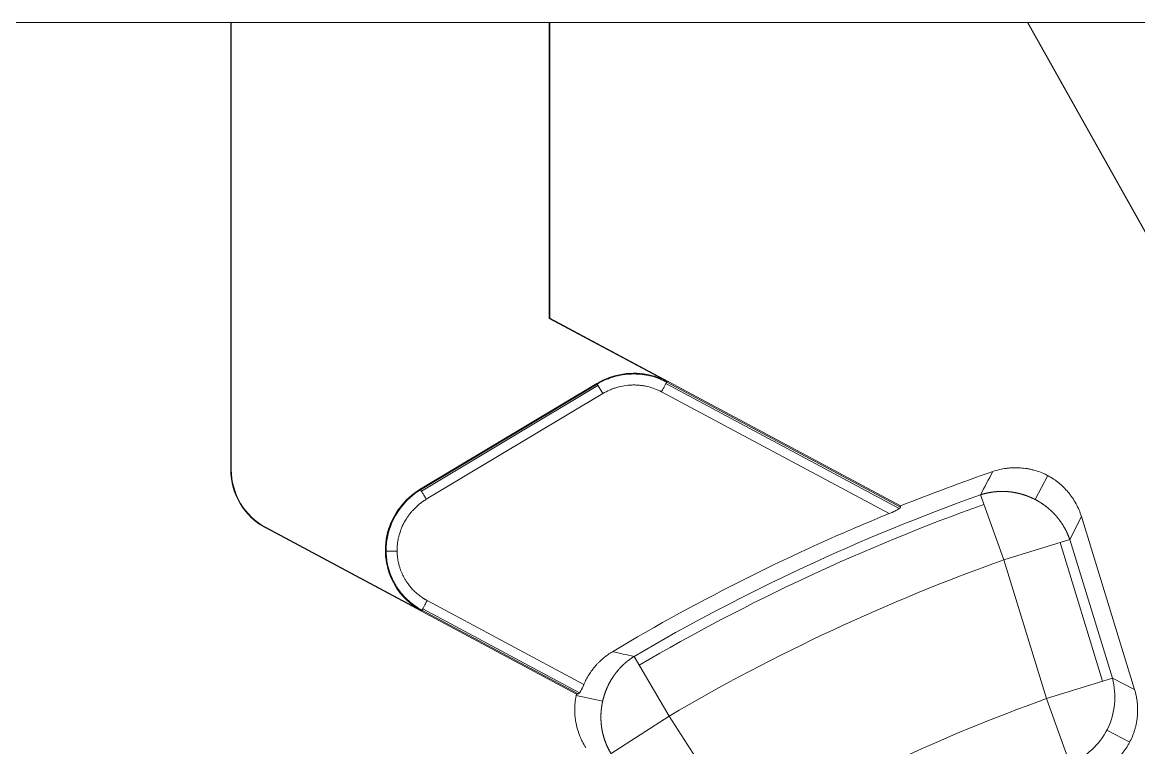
# Model space of a CAD drawing. Header units: millimetres. Extents: x 473 to 1051, y 289 to 609.
# Drawn here: x 530.4 to 600.4, y 563.7 to 609.2 of the extents above; entities that cross this region are included whole.
import ezdxf

# ---------------------------------------------------------------- set-up
doc = ezdxf.new("R2010")
doc.units = ezdxf.units.MM
doc.layers.add('core', color=7, linetype='Continuous', lineweight=20)

msp = doc.modelspace()

# ---------------------------------------------------------------- linework, layer by layer
at = {"layer": 'core', "lineweight": 18}
for p, q in [((503.422, 609.219), (543.497, 609.219)), ((543.497, 609.219), (543.524, 609.219)), ((543.497, 581.166), (543.497, 609.219)), ((563.471, 609.219), (543.524, 609.219)), ((543.524, 609.219), (543.524, 581.182)), ((563.471, 609.219), (563.497, 609.219)), ((563.471, 590.653), (563.471, 609.219)), ((563.497, 609.219), (593.466, 609.219)), ((563.497, 609.219), (563.497, 590.669)), ((593.491, 609.219), (593.461, 609.219)), ((612.054, 576.034), (593.462, 609.217)), ((616.356, 609.219), (593.491, 609.219)), ((593.491, 609.219), (603.944, 590.563)), ((563.497, 590.669), (563.471, 590.653)), ((570.865, 586.697), (563.471, 590.653)), ((563.497, 590.669), (585.499, 578.895)), ((555.379, 579.947), (566.443, 586.575)), ((596.845, 578.232), (600.177, 567.391)), ((565.172, 567.089), (545.682, 577.519)), ((545.708, 577.535), (555.47, 572.311))]:
    msp.add_line(p, q, dxfattribs=at)
at = {"layer": 'core', "lineweight": 13}
for p, q in [((566.467, 586.534), (555.403, 579.906)), ((555.456, 579.818), (566.52, 586.446)), ((566.443, 586.575), (566.467, 586.534)), ((566.467, 586.534), (566.822, 585.942)), ((584.779, 578.414), (570.509, 586.051)), ((585.423, 578.736), (570.787, 586.568)), ((585.494, 578.813), (570.834, 586.658)), ((566.822, 585.942), (555.757, 579.314)), ((543.524, 581.182), (543.497, 581.166)), ((593.942, 579.299), (594.733, 580.801)), ((555.403, 579.906), (555.379, 579.947)), ((544.11, 579.056), (544.084, 579.04)), ((591.974, 575.513), (590.519, 579.595)), ((596.845, 578.232), (596.115, 576.786)), ((545.682, 577.519), (545.708, 577.535)), ((591.974, 575.513), (596.115, 576.786)), ((595.503, 576.598), (598.176, 567.901)), ((598.789, 568.089), (596.115, 576.786)), ((553.925, 576.066), (553.237, 576.05)), ((594.647, 566.816), (591.974, 575.513)), ((555.813, 572.964), (565.641, 567.704)), ((555.482, 572.359), (565.288, 567.111)), ((555.532, 572.448), (565.374, 567.181)), ((570.979, 565.723), (568.787, 569.461)), ((598.789, 568.089), (594.647, 566.816)), ((598.789, 568.089), (600.177, 567.391)), ((565.157, 567.02), (566.818, 566.656)), ((596.116, 562.739), (594.647, 566.816)), ((567.341, 563.369), (570.979, 565.723)), ((570.979, 565.723), (575.923, 558.085)), ((598.438, 564.841), (599.873, 564.085))]:
    msp.add_line(p, q, dxfattribs=at)
at = {"layer": 'core', "lineweight": 18}
for radius, start, end in [(128.942, 109.07873, 111.82405), (128.766, 112.20087, 120.8372)]:
    msp.add_arc((633.434, 459.195), radius, start, end, dxfattribs=at)
at = {"layer": 'core', "lineweight": 13}
for radius, start, end in [(127.82, 109.61792, 120.38209), (127.179, 109.61792, 120.38208), (123.487, 109.61792, 120.38208), (114.397, 109.81924, 120.18076)]:
    msp.add_arc((633.434, 459.195), radius, start, end, dxfattribs=at)
at = {"layer": 'core', "lineweight": 18}
for centre in [(547.762, 581.243), (547.788, 581.259)]:
    msp.add_ellipse(centre, major_axis=(-3.678, -2.203), ratio=0.979522, start_param=5.752547, end_param=6.813824, dxfattribs=at)
for points, knots in [([(566.443, 586.575), (567.446, 587.175), (569.089, 587.43), (570.53, 586.874), (570.861, 586.695), (570.863, 586.694)], [0, 0, 0, 0, 0.753621, 0.998169, 1, 1, 1, 1]), ([(596.845, 578.232), (596.802, 578.372), (596.752, 578.508), (596.639, 578.774), (596.513, 579.034), (596.363, 579.281), (596.261, 579.432), (596.24, 579.462), (596.197, 579.521), (596.176, 579.55), (596.11, 579.638), (596.065, 579.695), (595.925, 579.862), (595.73, 580.075), (595.515, 580.268), (595.346, 580.404), (595.288, 580.448), (595.2, 580.513), (595.17, 580.534), (595.11, 580.575), (595.079, 580.595), (594.926, 580.695), (594.675, 580.84), (594.28, 581.015), (594.004, 581.104), (593.793, 581.161), (593.722, 581.178), (593.579, 581.208), (593.508, 581.222), (593.293, 581.257), (593.006, 581.289), (592.716, 581.294), (592.498, 581.287), (592.425, 581.282), (592.28, 581.27), (592.207, 581.263), (591.991, 581.234), (591.848, 581.208), (591.565, 581.141), (591.425, 581.101), (591.287, 581.054)], [0, 0, 0, 0, 0.0625, 0.0625, 0.125, 0.1875, 0.1875, 0.203125, 0.203125, 0.21875, 0.21875, 0.25, 0.25, 0.3125, 0.375, 0.375, 0.40625, 0.40625, 0.421875, 0.421875, 0.4375, 0.4375, 0.5, 0.5625, 0.625, 0.625, 0.65625, 0.65625, 0.6875, 0.6875, 0.75, 0.8125, 0.8125, 0.84375, 0.84375, 0.875, 0.875, 0.9375, 0.9375, 1, 1, 1, 1]), ([(555.472, 572.314), (555.468, 572.316), (554.78, 572.686), (553.325, 574.051), (552.864, 577.337), (554.376, 579.346), (555.379, 579.947)], [0, 0, 0, 0, 0.001322, 0.253466, 0.626733, 1, 1, 1, 1]), ([(555.403, 579.906), (554.913, 579.612), (554.485, 579.221), (553.799, 578.312), (553.54, 577.793), (553.351, 577.106), (553.32, 576.967), (553.272, 576.685), (553.255, 576.543), (553.236, 576.257), (553.234, 576.113), (553.244, 575.825), (553.256, 575.682), (553.314, 575.255), (553.38, 574.975), (553.52, 574.569), (553.574, 574.436), (553.695, 574.176), (553.763, 574.048), (553.837, 573.925)], [0, 0, 0, 0, 0.25, 0.25, 0.5, 0.5, 0.5625, 0.5625, 0.625, 0.625, 0.6875, 0.6875, 0.75, 0.75, 0.875, 0.875, 0.9375, 0.9375, 1, 1, 1, 1]), ([(555.814, 572.965), (555.804, 572.97), (555.785, 572.981), (555.754, 572.998), (555.72, 573.017), (555.684, 573.038), (555.646, 573.06), (555.605, 573.085), (555.527, 573.135), (555.435, 573.197), (555.286, 573.306), (555.117, 573.444), (554.952, 573.602), (554.828, 573.737), (554.739, 573.841), (554.654, 573.948), (554.586, 574.042), (554.532, 574.121), (554.487, 574.189), (554.441, 574.264), (554.392, 574.346), (554.342, 574.436), (554.281, 574.554), (554.214, 574.698), (554.146, 574.869), (554.095, 575.018), (554.055, 575.15), (554.023, 575.273), (553.992, 575.416), (553.963, 575.58), (553.941, 575.756), (553.928, 575.937), (553.924, 576.088), (553.926, 576.212), (553.93, 576.311), (553.937, 576.42), (553.949, 576.539), (553.968, 576.689), (554, 576.867), (554.042, 577.042), (554.086, 577.194), (554.129, 577.324), (554.174, 577.446), (554.242, 577.609), (554.361, 577.856), (554.498, 578.085), (554.622, 578.264), (554.696, 578.365), (554.798, 578.494), (554.931, 578.646), (555.049, 578.766), (555.136, 578.848), (555.18, 578.889), (555.225, 578.928), (555.27, 578.967), (555.316, 579.005), (555.363, 579.043), (555.41, 579.079), (555.458, 579.115), (555.506, 579.15), (555.555, 579.185), (555.605, 579.218), (555.655, 579.251), (555.706, 579.283), (555.74, 579.304), (555.757, 579.314)], [0, 0, 0, 0, 0.004174, 0.008751, 0.013731, 0.019116, 0.024905, 0.031098, 0.037696, 0.06094, 0.074225, 0.109676, 0.145348, 0.163145, 0.180911, 0.198642, 0.21634, 0.225812, 0.236262, 0.24769, 0.260095, 0.27348, 0.287851, 0.311591, 0.335363, 0.359169, 0.372864, 0.38924, 0.40831, 0.43009, 0.453679, 0.477295, 0.500906, 0.512437, 0.525297, 0.53948, 0.554979, 0.571787, 0.598404, 0.624989, 0.642069, 0.659825, 0.678258, 0.692734, 0.728309, 0.784984, 0.796362, 0.812681, 0.833944, 0.860161, 0.891343, 0.899085, 0.906828, 0.914574, 0.922323, 0.930074, 0.937828, 0.945586, 0.953346, 0.961111, 0.968879, 0.976652, 0.984429, 0.992212, 1, 1, 1, 1]), ([(584.779, 578.414), (584.822, 578.432), (584.864, 578.449), (584.947, 578.485), (584.988, 578.503), (585.048, 578.531), (585.068, 578.54), (585.108, 578.559), (585.127, 578.569), (585.184, 578.597), (585.221, 578.615), (585.272, 578.643), (585.289, 578.652), (585.321, 578.67), (585.336, 578.679), (585.379, 578.706), (585.405, 578.722), (585.437, 578.746), (585.447, 578.754), (585.463, 578.768), (585.477, 578.781), (585.486, 578.793), (585.491, 578.801), (585.492, 578.804), (585.493, 578.809), (585.494, 578.811), (585.494, 578.813)], [0, 0, 0, 0, 0.125, 0.125, 0.25, 0.25, 0.3125, 0.3125, 0.375, 0.375, 0.5, 0.5, 0.5625, 0.5625, 0.625, 0.625, 0.75, 0.75, 0.8125, 0.8125, 0.875, 0.9375, 0.9375, 0.96875, 0.96875, 1, 1, 1, 1]), ([(553.837, 573.925), (553.935, 573.76), (554.046, 573.603), (554.287, 573.304), (554.417, 573.164), (554.834, 572.769), (555.147, 572.543), (555.483, 572.362)], [0, 0, 0, 0, 0.25, 0.25, 0.5, 0.5, 1, 1, 1, 1]), ([(565.641, 567.704), (565.687, 567.811), (565.737, 567.916), (565.844, 568.12), (565.959, 568.319), (566.153, 568.603), (566.298, 568.783), (566.393, 568.892), (566.412, 568.914), (566.451, 568.957), (566.471, 568.978), (566.531, 569.042), (566.571, 569.083), (566.695, 569.204), (566.865, 569.359), (567.137, 569.57), (567.33, 569.696), (567.429, 569.755)], [0, 0, 0, 0, 0.125, 0.125, 0.25, 0.375, 0.5, 0.5, 0.53125, 0.53125, 0.5625, 0.5625, 0.625, 0.625, 0.75, 0.875, 1, 1, 1, 1]), ([(565.288, 567.111), (565.299, 567.114), (565.311, 567.119), (565.329, 567.133), (565.335, 567.138), (565.345, 567.147), (565.348, 567.15), (565.355, 567.158), (565.358, 567.161), (565.375, 567.181), (565.389, 567.2), (565.411, 567.233), (565.418, 567.244), (565.433, 567.269), (565.44, 567.282), (565.464, 567.323), (565.479, 567.353), (565.503, 567.4), (565.511, 567.416), (565.523, 567.441), (565.527, 567.45), (565.535, 567.467), (565.54, 567.476), (565.56, 567.519), (565.576, 567.555), (565.601, 567.61), (565.609, 567.629), (565.625, 567.666), (565.633, 567.685), (565.641, 567.704)], [0, 0, 0, 0, 0.125, 0.125, 0.1875, 0.1875, 0.21875, 0.21875, 0.25, 0.25, 0.375, 0.375, 0.4375, 0.4375, 0.5, 0.5, 0.625, 0.625, 0.6875, 0.6875, 0.71875, 0.71875, 0.75, 0.75, 0.875, 0.875, 0.9375, 0.9375, 1, 1, 1, 1]), ([(597.466, 562.028), (597.598, 562.074), (597.726, 562.126), (597.977, 562.242), (598.221, 562.37), (598.452, 562.52), (598.621, 562.641), (598.677, 562.683), (598.759, 562.748), (598.786, 562.77), (598.84, 562.814), (598.866, 562.837), (598.997, 562.95), (599.197, 563.141), (599.378, 563.349), (599.548, 563.566), (599.629, 563.678), (599.722, 563.825), (599.741, 563.855), (599.777, 563.914), (599.83, 564.004), (599.879, 564.096), (599.973, 564.281), (600.029, 564.406), (600.128, 564.663), (600.171, 564.794), (600.226, 564.994), (600.243, 565.061), (600.266, 565.163), (600.274, 565.197), (600.287, 565.265), (600.294, 565.3), (600.324, 565.471), (600.342, 565.608), (600.364, 565.883), (600.369, 566.021), (600.366, 566.297), (600.358, 566.435), (600.34, 566.608), (600.336, 566.643), (600.327, 566.712), (600.312, 566.816), (600.294, 566.918), (600.252, 567.123), (600.218, 567.258), (600.177, 567.391)], [0, 0, 0, 0, 0.0625, 0.0625, 0.125, 0.1875, 0.1875, 0.21875, 0.21875, 0.234375, 0.234375, 0.25, 0.25, 0.3125, 0.375, 0.375, 0.4375, 0.4375, 0.453125, 0.453125, 0.46875, 0.5, 0.5, 0.5625, 0.5625, 0.625, 0.625, 0.65625, 0.65625, 0.671875, 0.671875, 0.6875, 0.6875, 0.75, 0.75, 0.8125, 0.8125, 0.875, 0.875, 0.890625, 0.890625, 0.90625, 0.9375, 0.9375, 1, 1, 1, 1]), ([(565.172, 567.089), (565.139, 566.946), (565.113, 566.803), (565.077, 566.515), (565.056, 566.226), (565.064, 565.936), (565.078, 565.754), (565.082, 565.718), (565.089, 565.645), (565.093, 565.609), (565.107, 565.5), (565.118, 565.428), (565.157, 565.213), (565.222, 564.93), (565.314, 564.655), (565.393, 564.452), (565.421, 564.385), (565.466, 564.284), (565.481, 564.251), (565.513, 564.185), (565.529, 564.152), (565.612, 563.989), (565.685, 563.862), (565.765, 563.739)], [0, 0, 0, 0, 0.125, 0.125, 0.25, 0.375, 0.375, 0.40625, 0.40625, 0.4375, 0.4375, 0.5, 0.5, 0.625, 0.75, 0.75, 0.8125, 0.8125, 0.84375, 0.84375, 0.875, 0.875, 1, 1, 1, 1])]:
    msp.add_open_spline(points, degree=3, knots=knots, dxfattribs=at)
at = {"layer": 'core', "lineweight": 13}
for points, knots in [([(570.833, 586.656), (570.791, 586.678), (570.748, 586.7), (570.663, 586.743), (570.62, 586.763), (570.49, 586.823), (570.403, 586.859), (570.138, 586.96), (569.957, 587.015), (569.681, 587.079), (569.587, 587.098), (569.446, 587.121), (569.398, 587.128), (569.304, 587.14), (569.161, 587.156), (569.019, 587.165), (568.828, 587.171), (568.732, 587.17), (568.445, 587.161), (568.256, 587.142), (567.882, 587.083), (567.697, 587.041), (567.469, 586.975), (567.423, 586.961), (567.332, 586.931), (567.287, 586.916), (567.152, 586.867), (567.063, 586.832), (566.801, 586.719), (566.632, 586.632), (566.467, 586.534)], [0, 0, 0, 0, 0.03125, 0.03125, 0.0625, 0.0625, 0.125, 0.125, 0.25, 0.25, 0.3125, 0.3125, 0.34375, 0.34375, 0.375, 0.4375, 0.4375, 0.5, 0.5, 0.625, 0.625, 0.75, 0.75, 0.78125, 0.78125, 0.8125, 0.8125, 0.875, 0.875, 1, 1, 1, 1]), ([(566.822, 585.942), (566.96, 586.025), (567.104, 586.098), (567.325, 586.194), (567.4, 586.224), (567.514, 586.265), (567.552, 586.278), (567.629, 586.303), (567.667, 586.315), (567.86, 586.371), (568.017, 586.406), (568.333, 586.457), (568.492, 586.472), (568.735, 586.481), (568.815, 586.481), (568.976, 586.476), (569.057, 586.472), (569.177, 586.46), (569.217, 586.456), (569.297, 586.446), (569.337, 586.44), (569.457, 586.421), (569.536, 586.405), (569.769, 586.351), (569.922, 586.304), (570.22, 586.191), (570.365, 586.125), (570.508, 586.048)], [0, 0, 0, 0, 0.125, 0.125, 0.1875, 0.1875, 0.21875, 0.21875, 0.25, 0.25, 0.375, 0.375, 0.5, 0.5, 0.5625, 0.5625, 0.625, 0.625, 0.65625, 0.65625, 0.6875, 0.6875, 0.75, 0.75, 0.875, 0.875, 1, 1, 1, 1]), ([(570.509, 586.051), (570.528, 586.086), (570.548, 586.122), (570.585, 586.193), (570.604, 586.227), (570.64, 586.294), (570.657, 586.327), (570.691, 586.389), (570.706, 586.418), (570.736, 586.473), (570.749, 586.498), (570.774, 586.544), (570.785, 586.565), (570.804, 586.601), (570.812, 586.616), (570.825, 586.64), (570.83, 586.649), (570.833, 586.656)], [0, 0, 0, 0, 0.125, 0.125, 0.25, 0.25, 0.375, 0.375, 0.5, 0.5, 0.625, 0.625, 0.75, 0.75, 0.875, 0.875, 1, 1, 1, 1]), ([(555.757, 579.314), (555.719, 579.378), (555.637, 579.515), (555.521, 579.709), (555.437, 579.85), (555.41, 579.894), (555.403, 579.906)], [0, 0, 0, 0, 0.249619, 0.499823, 0.750027, 1, 1, 1, 1]), ([(596.115, 576.786), (596.112, 576.797), (596.105, 576.817), (596.094, 576.847), (596.083, 576.878), (596.072, 576.908), (596.06, 576.938), (596.049, 576.968), (596.037, 576.998), (596.025, 577.028), (596.013, 577.057), (596, 577.087), (595.987, 577.117), (595.974, 577.146), (595.961, 577.176), (595.948, 577.205), (595.934, 577.234), (595.92, 577.263), (595.906, 577.292), (595.892, 577.321), (595.878, 577.349), (595.863, 577.378), (595.848, 577.406), (595.833, 577.435), (595.818, 577.463), (595.803, 577.491), (595.787, 577.519), (595.771, 577.547), (595.755, 577.575), (595.739, 577.603), (595.722, 577.63), (595.706, 577.657), (595.689, 577.685), (595.672, 577.712), (595.655, 577.739), (595.637, 577.766), (595.62, 577.793), (595.602, 577.819), (595.584, 577.846), (595.566, 577.872), (595.548, 577.898), (595.529, 577.924), (595.51, 577.95), (595.491, 577.976), (595.472, 578.002), (595.453, 578.027), (595.434, 578.053), (595.414, 578.078), (595.394, 578.103), (595.374, 578.128), (595.354, 578.153), (595.334, 578.177), (595.314, 578.202), (595.293, 578.226), (595.272, 578.25), (595.251, 578.274), (595.23, 578.298), (595.209, 578.322), (595.187, 578.346), (595.166, 578.369), (595.144, 578.392), (595.122, 578.415), (595.1, 578.438), (595.077, 578.461), (595.055, 578.484), (595.032, 578.506), (595.01, 578.529), (594.987, 578.551), (594.964, 578.573), (594.94, 578.594), (594.917, 578.616), (594.894, 578.637), (594.87, 578.659), (594.846, 578.68), (594.822, 578.701), (594.798, 578.722), (594.774, 578.742), (594.749, 578.763), (594.725, 578.783), (594.7, 578.803), (594.675, 578.823), (594.65, 578.843), (594.625, 578.862), (594.6, 578.882), (594.575, 578.901), (594.549, 578.92), (594.524, 578.939), (594.498, 578.957), (594.472, 578.976), (594.446, 578.994), (594.42, 579.012), (594.394, 579.03), (594.367, 579.048), (594.341, 579.065), (594.314, 579.083), (594.288, 579.1), (594.261, 579.117), (594.234, 579.133), (594.207, 579.15), (594.179, 579.166), (594.152, 579.183), (594.125, 579.199), (594.097, 579.214), (594.07, 579.23), (594.042, 579.245), (594.014, 579.261), (593.986, 579.276), (593.958, 579.291), (593.93, 579.305), (593.901, 579.32), (593.873, 579.334), (593.845, 579.348), (593.816, 579.362), (593.787, 579.375), (593.759, 579.389), (593.73, 579.402), (593.701, 579.415), (593.672, 579.428), (593.642, 579.441), (593.613, 579.453), (593.584, 579.465), (593.555, 579.477), (593.525, 579.489), (593.495, 579.501), (593.466, 579.512), (593.436, 579.523), (593.406, 579.534), (593.376, 579.545), (593.346, 579.555), (593.316, 579.566), (593.286, 579.576), (593.256, 579.586), (593.226, 579.596), (593.195, 579.605), (593.165, 579.614), (593.135, 579.623), (593.104, 579.632), (593.073, 579.641), (593.043, 579.649), (593.012, 579.658), (592.981, 579.666), (592.95, 579.673), (592.92, 579.681), (592.889, 579.688), (592.858, 579.695), (592.827, 579.702), (592.795, 579.709), (592.764, 579.715), (592.733, 579.722), (592.702, 579.728), (592.671, 579.733), (592.639, 579.739), (592.608, 579.744), (592.576, 579.75), (592.545, 579.754), (592.513, 579.759), (592.482, 579.764), (592.45, 579.768), (592.419, 579.772), (592.387, 579.776), (592.355, 579.779), (592.324, 579.783), (592.292, 579.786), (592.26, 579.789), (592.228, 579.791), (592.197, 579.794), (592.165, 579.796), (592.133, 579.798), (592.101, 579.8), (592.069, 579.801), (592.037, 579.803), (592.005, 579.804), (591.973, 579.805), (591.941, 579.805), (591.909, 579.806), (591.877, 579.806), (591.845, 579.806), (591.814, 579.805), (591.782, 579.805), (591.75, 579.804), (591.718, 579.803), (591.686, 579.802), (591.654, 579.801), (591.622, 579.799), (591.59, 579.797), (591.558, 579.795), (591.526, 579.792), (591.494, 579.79), (591.462, 579.787), (591.43, 579.784), (591.398, 579.781), (591.366, 579.777), (591.334, 579.773), (591.303, 579.769), (591.271, 579.765), (591.239, 579.761), (591.207, 579.756), (591.176, 579.751), (591.144, 579.746), (591.112, 579.741), (591.081, 579.735), (591.049, 579.729), (591.017, 579.723), (590.986, 579.717), (590.954, 579.71), (590.923, 579.704), (590.892, 579.697), (590.86, 579.69), (590.829, 579.682), (590.798, 579.674), (590.766, 579.666), (590.735, 579.658), (590.704, 579.65), (590.673, 579.641), (590.642, 579.633), (590.611, 579.623), (590.58, 579.614), (590.549, 579.605), (590.529, 579.598), (590.519, 579.595)], [0, 0, 0, 0, 0.004703, 0.009403, 0.014101, 0.018797, 0.02349, 0.028181, 0.03287, 0.037556, 0.04224, 0.046921, 0.0516, 0.056277, 0.060952, 0.065624, 0.070294, 0.074962, 0.079628, 0.084292, 0.088953, 0.093612, 0.098269, 0.102924, 0.107577, 0.112228, 0.116877, 0.121523, 0.126168, 0.130811, 0.135451, 0.14009, 0.144727, 0.149362, 0.153994, 0.158626, 0.163255, 0.167882, 0.172508, 0.177131, 0.181753, 0.186373, 0.190992, 0.195609, 0.200224, 0.204837, 0.209449, 0.214059, 0.218667, 0.223274, 0.227879, 0.232483, 0.237086, 0.241686, 0.246286, 0.250884, 0.25548, 0.260075, 0.264669, 0.269261, 0.273852, 0.278442, 0.28303, 0.287618, 0.292204, 0.296788, 0.301372, 0.305955, 0.310536, 0.315116, 0.319695, 0.324273, 0.32885, 0.333427, 0.338002, 0.342576, 0.347149, 0.351721, 0.356293, 0.360864, 0.365433, 0.370002, 0.374571, 0.379138, 0.383705, 0.388271, 0.392836, 0.397401, 0.401965, 0.406529, 0.411092, 0.415655, 0.420217, 0.424778, 0.429339, 0.4339, 0.43846, 0.44302, 0.44758, 0.452139, 0.456698, 0.461257, 0.465815, 0.470374, 0.474932, 0.47949, 0.484048, 0.488606, 0.493163, 0.497721, 0.502278, 0.506836, 0.511394, 0.515952, 0.520509, 0.525067, 0.529626, 0.534184, 0.538742, 0.543301, 0.54786, 0.552419, 0.556979, 0.561539, 0.566099, 0.57066, 0.575221, 0.579783, 0.584345, 0.588907, 0.59347, 0.598034, 0.602598, 0.607163, 0.611728, 0.616294, 0.620861, 0.625429, 0.629997, 0.634566, 0.639136, 0.643707, 0.648278, 0.65285, 0.657424, 0.661998, 0.666573, 0.671149, 0.675726, 0.680304, 0.684883, 0.689464, 0.694045, 0.698627, 0.703211, 0.707796, 0.712382, 0.716969, 0.721557, 0.726147, 0.730738, 0.735331, 0.739924, 0.744519, 0.749116, 0.753714, 0.758313, 0.762914, 0.767516, 0.77212, 0.776725, 0.781332, 0.785941, 0.790551, 0.795163, 0.799776, 0.804391, 0.809008, 0.813626, 0.818246, 0.822868, 0.827492, 0.832118, 0.836745, 0.841374, 0.846005, 0.850638, 0.855273, 0.85991, 0.864548, 0.869189, 0.873832, 0.878476, 0.883123, 0.887772, 0.892423, 0.897076, 0.90173, 0.906388, 0.911047, 0.915708, 0.920372, 0.925037, 0.929705, 0.934376, 0.939048, 0.943723, 0.948399, 0.953079, 0.95776, 0.962444, 0.96713, 0.971819, 0.97651, 0.981203, 0.985899, 0.990597, 0.995297, 1, 1, 1, 1]), ([(555.814, 572.965), (555.794, 572.929), (555.775, 572.893), (555.736, 572.823), (555.717, 572.788), (555.681, 572.721), (555.663, 572.688), (555.629, 572.626), (555.613, 572.597), (555.583, 572.542), (555.569, 572.516), (555.544, 572.47), (555.532, 572.45), (555.513, 572.414), (555.504, 572.399), (555.49, 572.375), (555.485, 572.365), (555.482, 572.359)], [0, 0, 0, 0, 0.125, 0.125, 0.25, 0.25, 0.375, 0.375, 0.5, 0.5, 0.625, 0.625, 0.75, 0.75, 0.875, 0.875, 1, 1, 1, 1]), ([(568.787, 569.461), (568.778, 569.455), (568.76, 569.444), (568.733, 569.427), (568.706, 569.409), (568.68, 569.391), (568.653, 569.374), (568.627, 569.355), (568.601, 569.337), (568.575, 569.319), (568.549, 569.3), (568.523, 569.281), (568.498, 569.262), (568.472, 569.243), (568.447, 569.224), (568.422, 569.204), (568.397, 569.185), (568.372, 569.165), (568.348, 569.145), (568.323, 569.125), (568.299, 569.105), (568.275, 569.084), (568.251, 569.063), (568.227, 569.043), (568.204, 569.022), (568.18, 569.001), (568.157, 568.979), (568.134, 568.958), (568.111, 568.937), (568.088, 568.915), (568.065, 568.893), (568.043, 568.871), (568.021, 568.849), (567.999, 568.827), (567.977, 568.804), (567.955, 568.782), (567.934, 568.759), (567.912, 568.736), (567.891, 568.713), (567.87, 568.69), (567.849, 568.667), (567.829, 568.644), (567.808, 568.62), (567.788, 568.597), (567.768, 568.573), (567.748, 568.549), (567.728, 568.525), (567.708, 568.501), (567.689, 568.477), (567.67, 568.453), (567.651, 568.428), (567.632, 568.404), (567.613, 568.379), (567.595, 568.354), (567.576, 568.33), (567.558, 568.305), (567.54, 568.28), (567.523, 568.254), (567.505, 568.229), (567.488, 568.204), (567.47, 568.178), (567.453, 568.153), (567.437, 568.127), (567.42, 568.101), (567.403, 568.075), (567.387, 568.049), (567.371, 568.023), (567.355, 567.997), (567.34, 567.971), (567.324, 567.944), (567.309, 567.918), (567.294, 567.891), (567.279, 567.865), (567.264, 567.838), (567.249, 567.811), (567.235, 567.784), (567.221, 567.757), (567.207, 567.73), (567.193, 567.703), (567.18, 567.676), (567.166, 567.649), (567.153, 567.622), (567.14, 567.594), (567.127, 567.567), (567.115, 567.539), (567.102, 567.512), (567.09, 567.484), (567.078, 567.456), (567.066, 567.429), (567.054, 567.401), (567.043, 567.373), (567.031, 567.345), (567.02, 567.317), (567.009, 567.289), (566.999, 567.261), (566.988, 567.232), (566.978, 567.204), (566.968, 567.176), (566.958, 567.147), (566.948, 567.119), (566.939, 567.091), (566.929, 567.062), (566.92, 567.034), (566.911, 567.005), (566.902, 566.976), (566.894, 566.948), (566.885, 566.919), (566.877, 566.89), (566.869, 566.862), (566.861, 566.833), (566.854, 566.804), (566.846, 566.775), (566.839, 566.746), (566.832, 566.717), (566.825, 566.688), (566.819, 566.659), (566.812, 566.63), (566.806, 566.601), (566.8, 566.572), (566.794, 566.543), (566.789, 566.514), (566.783, 566.485), (566.778, 566.455), (566.773, 566.426), (566.768, 566.397), (566.763, 566.368), (566.759, 566.339), (566.754, 566.309), (566.75, 566.28), (566.746, 566.251), (566.742, 566.222), (566.739, 566.192), (566.736, 566.163), (566.732, 566.134), (566.729, 566.104), (566.727, 566.075), (566.724, 566.046), (566.722, 566.016), (566.719, 565.987), (566.717, 565.958), (566.716, 565.928), (566.714, 565.899), (566.712, 565.87), (566.711, 565.84), (566.71, 565.811), (566.709, 565.782), (566.709, 565.752), (566.708, 565.733), (566.708, 565.723)], [0, 0, 0, 0, 0.007269, 0.014531, 0.021786, 0.029034, 0.036275, 0.043508, 0.050735, 0.057954, 0.065167, 0.072372, 0.07957, 0.086762, 0.093946, 0.101124, 0.108295, 0.115458, 0.122615, 0.129766, 0.136909, 0.144045, 0.151175, 0.158298, 0.165415, 0.172524, 0.179627, 0.186724, 0.193814, 0.200897, 0.207974, 0.215044, 0.222108, 0.229165, 0.236216, 0.24326, 0.250298, 0.25733, 0.264356, 0.271375, 0.278388, 0.285394, 0.292395, 0.299389, 0.306377, 0.313359, 0.320336, 0.327306, 0.33427, 0.341228, 0.34818, 0.355126, 0.362066, 0.369001, 0.375929, 0.382852, 0.38977, 0.396681, 0.403587, 0.410487, 0.417382, 0.424271, 0.431154, 0.438032, 0.444905, 0.451772, 0.458633, 0.46549, 0.472341, 0.479187, 0.486027, 0.492862, 0.499693, 0.506518, 0.513337, 0.520152, 0.526962, 0.533767, 0.540567, 0.547362, 0.554152, 0.560937, 0.567717, 0.574493, 0.581264, 0.58803, 0.594792, 0.601549, 0.608301, 0.615049, 0.621792, 0.628531, 0.635266, 0.641996, 0.648722, 0.655443, 0.66216, 0.668873, 0.675582, 0.682287, 0.688987, 0.695684, 0.702376, 0.709064, 0.715749, 0.722429, 0.729106, 0.735779, 0.742448, 0.749113, 0.755775, 0.762433, 0.769087, 0.775738, 0.782385, 0.789028, 0.795668, 0.802305, 0.808938, 0.815568, 0.822195, 0.828818, 0.835438, 0.842055, 0.848669, 0.855279, 0.861887, 0.868491, 0.875093, 0.881691, 0.888287, 0.894879, 0.901469, 0.908056, 0.91464, 0.921222, 0.9278, 0.934376, 0.94095, 0.947521, 0.954089, 0.960655, 0.967219, 0.97378, 0.980338, 0.986894, 0.993448, 1, 1, 1, 1]), ([(598.789, 568.089), (599.075, 567.046), (598.844, 564.719), (597.122, 563.136), (596.116, 562.739)], [0, 0, 0, 0, 0.5, 1, 1, 1, 1]), ([(566.708, 565.723), (566.708, 565.713), (566.708, 565.692), (566.708, 565.66), (566.708, 565.629), (566.708, 565.597), (566.709, 565.566), (566.709, 565.534), (566.71, 565.503), (566.712, 565.471), (566.713, 565.439), (566.715, 565.407), (566.717, 565.376), (566.719, 565.344), (566.721, 565.312), (566.724, 565.28), (566.727, 565.249), (566.73, 565.217), (566.733, 565.185), (566.736, 565.153), (566.74, 565.121), (566.744, 565.089), (566.748, 565.057), (566.753, 565.025), (566.757, 564.993), (566.762, 564.961), (566.767, 564.929), (566.773, 564.897), (566.778, 564.866), (566.784, 564.834), (566.79, 564.802), (566.797, 564.77), (566.803, 564.738), (566.81, 564.706), (566.817, 564.674), (566.824, 564.642), (566.832, 564.61), (566.84, 564.578), (566.848, 564.546), (566.856, 564.514), (566.865, 564.483), (566.874, 564.451), (566.883, 564.419), (566.892, 564.387), (566.901, 564.356), (566.911, 564.324), (566.921, 564.292), (566.932, 564.261), (566.942, 564.229), (566.953, 564.197), (566.964, 564.166), (566.975, 564.134), (566.987, 564.103), (566.999, 564.072), (567.011, 564.04), (567.023, 564.009), (567.035, 563.978), (567.048, 563.947), (567.061, 563.916), (567.075, 563.885), (567.088, 563.854), (567.102, 563.823), (567.116, 563.792), (567.131, 563.761), (567.145, 563.73), (567.16, 563.7), (567.175, 563.669), (567.191, 563.639), (567.206, 563.608), (567.222, 563.578), (567.238, 563.548), (567.255, 563.518), (567.272, 563.488), (567.289, 563.458), (567.306, 563.428), (567.323, 563.398), (567.335, 563.378), (567.341, 563.369)], [0, 0, 0, 0, 0.012634, 0.025286, 0.037954, 0.05064, 0.063343, 0.076063, 0.088801, 0.101556, 0.114329, 0.127119, 0.139927, 0.152753, 0.165597, 0.178459, 0.191339, 0.204237, 0.217154, 0.230088, 0.243041, 0.256013, 0.269003, 0.282012, 0.295039, 0.308086, 0.321151, 0.334235, 0.347338, 0.36046, 0.373601, 0.386762, 0.399942, 0.413141, 0.42636, 0.439598, 0.452856, 0.466134, 0.479431, 0.492748, 0.506085, 0.519442, 0.532819, 0.546216, 0.559633, 0.573071, 0.586529, 0.600007, 0.613506, 0.627025, 0.640564, 0.654124, 0.667705, 0.681307, 0.69493, 0.708573, 0.722237, 0.735922, 0.749629, 0.763356, 0.777105, 0.790874, 0.804665, 0.818478, 0.832311, 0.846166, 0.860043, 0.873941, 0.887861, 0.901802, 0.915765, 0.929749, 0.943756, 0.957784, 0.971834, 0.985906, 1, 1, 1, 1])]:
    msp.add_open_spline(points, degree=3, knots=knots, dxfattribs=at)
at = {"layer": 'core', "lineweight": 18}
for points in [[(570.833, 586.656), (570.843, 586.668), (570.853, 586.681), (570.863, 586.694)], [(585.494, 578.813), (585.496, 578.841), (585.497, 578.868), (585.499, 578.895)], [(565.172, 567.089), (565.211, 567.097), (565.249, 567.104), (565.288, 567.111)]]:
    msp.add_open_spline(points, degree=3, dxfattribs=at)
at = {"layer": 'core', "lineweight": 13}
for points in [[(590.519, 579.595), (590.771, 580.082), (591.027, 580.568), (591.287, 581.054)], [(555.472, 572.314), (555.475, 572.33), (555.479, 572.346), (555.483, 572.362)], [(567.428, 569.756), (567.883, 569.66), (568.336, 569.562), (568.787, 569.461)]]:
    msp.add_open_spline(points, degree=3, dxfattribs=at)

doc.saveas('drawing.dxf')
